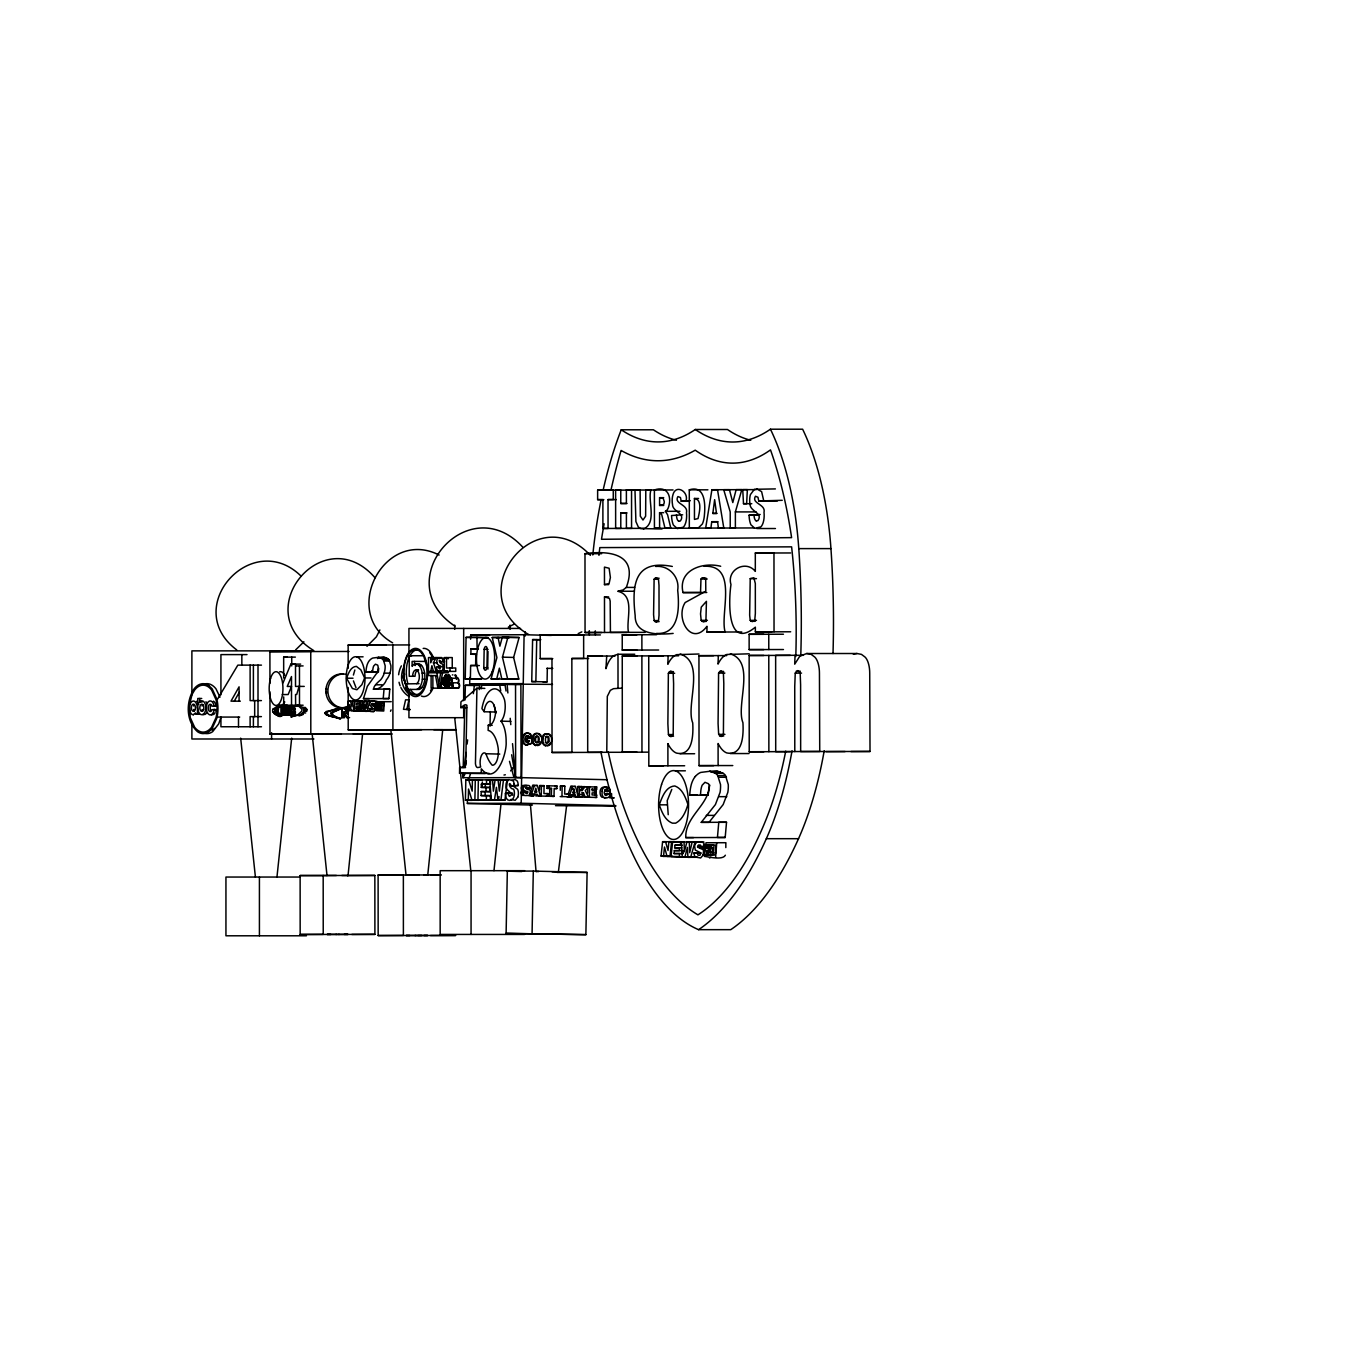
<?xml version="1.0" encoding="UTF-8"?>
<svg xmlns="http://www.w3.org/2000/svg" width="1365" height="1365" viewBox="0 0 1365 1365"><rect width="100%" height="100%" fill="white"/><g stroke="black" fill="none" stroke-linecap="round" stroke-linejoin="round"><path stroke-width="1.5" d="M615.632 805.606L521.191 803.234L524.092 634.725L551.375 635.425M278.904 716.352C275.013 714.304 273.188 708.64 278.852 706.609L281.599 706.609L281.463 705.381L278.716 705.381L273.034 709.083L272.556 711.011L274.246 713.588L278.904 716.352C286.24 717.785 270.816 709.015 281.599 706.609M485.223 773.58L459.544 773.273L459.63 767.454L464.151 767.437A3.822 1.655 -88.6 0 0 465.755 763.615L466.915 705.278A11.125 4.829 -88.6 0 0 463.981 705.296L460.807 707.599L460.909 701.934L476.931 688.199L484.831 688.387M478.876 800.3L465.414 800.231L465.823 779.876L479.286 779.944M532.418 805.077L467.359 803.439L467.427 799.498M552.518 684.377L469.696 683.882L469.833 677.45M470.584 639.195L470.669 634.947L524.092 634.725M470.379 678.917L470.635 665.506L475.617 665.489L475.839 654.21L470.857 654.227L470.976 648.802L477.102 648.784L476.948 637.336L466.062 637.387L465.226 678.951L481.572 679.207L465.226 678.951M472.409 779.859L472.188 791.12L468.673 779.876M465.414 800.231L468.297 800.231L468.519 789.055L472 800.214L474.884 800.197L475.293 779.842L465.823 779.876M476.931 688.199L475.447 763.581A5.443 2.372 -88.6 0 0 477.648 767.574L480.651 767.028A9.163 3.976 -88.6 0 1 481.214 756.005A9.163 3.976 -88.6 0 1 485.957 753.736L499.795 754.094M459.544 773.273L481.231 773.187L481.316 768.836C495.7 786.615 506.961 753.872 506.142 741.912A24.161 10.493 -88.6 0 0 500.989 721.147A15.237 6.62 -88.6 0 0 504.572 700.006A30.132 13.087 -88.6 0 0 492.475 689.257A30.132 13.087 -88.6 0 0 481.93 708.623L484.234 711.762L496.109 712.052M481.214 791.546L485.189 791.649L485.121 795.676L481.128 795.573L481.214 791.546L489.967 791.632L490.035 787.486L481.282 787.4L481.35 784.175L490.479 784.244L490.564 779.893M483.807 667.639L484.166 649.296A3.737 1.621 -88.6 0 1 485.786 646.515A3.737 1.621 -88.6 0 1 487.305 649.279L486.947 667.621A3.822 1.655 -88.6 0 1 485.326 670.198A3.822 1.655 -88.6 0 1 483.807 667.639L487.68 667.741A3.822 1.655 -88.6 0 0 488.005 669.072M482.237 786.035L482.323 781.974M481.282 787.4L485.275 787.503L485.343 784.261L481.35 784.175M487.68 667.741L488.005 651.429M486.059 787.383L485.974 791.529L489.967 791.632M482.357 779.927L478.364 779.825L477.972 800.197L486.315 800.163L486.418 795.556L490.41 795.641L490.308 800.265L474.884 800.197M495.649 711.711A15.015 6.518 -88.6 0 1 488.243 725.225L488.141 730.412A28.324 12.302 -88.6 0 1 498.003 747.133A12.882 5.596 -88.6 0 1 492.236 765.219A41.035 17.83 -88.6 0 1 485.957 753.736M490.018 726.231L490.308 711.575M506.108 933.387L507.336 871.16L533.306 871.075L587.104 872.423L585.875 934.65L506.108 933.387L585.875 934.65M525.15 636.056L525.235 631.876M526.822 740.734L527.675 738.346L526.822 740.734L529.381 740.768L528.443 742.423A2.15 1.928 89.8 0 1 525.866 741.314L525.713 739.932A8.48 7.644 89.8 0 1 525.849 737.544L526.037 736.981A1.945 1.74 89.8 0 1 528.187 735.803M526.788 742.577A2.542 2.286 89.8 0 0 527.624 742.423L529.381 740.768M525.883 745.017L531.633 743.345L531.736 738.448L526.873 738.346M532.077 933.285L533.306 871.075M539.567 789.789L539.653 785.609L541.427 785.592L541.222 796.051L538.595 796.034M539.653 785.609L544.089 785.66L543.935 793.543L548.099 793.645L548.048 796.222L546.256 796.222M542.946 681.852L547.075 681.835L547.331 668.253M547.024 788.373L547.075 785.796L548.849 785.779L548.798 788.356L547.024 788.373L551.511 788.424L551.358 796.307L549.583 796.307L549.737 788.441L551.511 788.424M552.245 796.375L554.019 796.375L554.173 788.492L556.886 788.561L556.937 785.984L547.075 785.796M560.298 790.301L560.367 786.121L562.158 786.121L561.953 796.563L560.162 796.58M560.367 786.121L564.82 786.189L564.666 794.055L568.813 794.157L568.761 796.733L561.953 796.563M577.566 797.006L577.77 786.564L579.545 786.547L579.34 797.006L576.712 796.989M580.227 797.075L582.002 797.075L583.469 792.809L585.193 797.143L588.469 797.228L585.312 790.642L588.537 786.786M582.138 790.574L585.005 786.684L583.213 786.701L580.347 790.574L582.138 790.574L582.207 786.615L577.77 786.564M587.65 793.082L587.769 786.82M586.694 797.245L589.356 797.262L589.561 786.803L586.762 786.786M592.171 789.107L592.137 790.762L596.283 790.864L596.249 792.997L594.457 793.014M594.833 797.45L596.607 797.433L596.659 795.078L592.069 794.959L592.103 792.894L596.249 792.997M596.693 786.991L594.901 786.991L594.867 789.226L596.642 789.209L596.693 786.991L583.213 786.701M609.899 789.465L609.728 797.825L614.182 797.877L612.407 797.894M611.52 797.808L611.605 793.628M339.305 718.707L331.9 715.448L333.128 715.448L340.516 718.707L328.863 715.925L325.57 714.339L325.092 712.632L340.124 707.735L340.414 708.964L332.292 712.667L333.128 715.448M547.075 681.835L531.736 681.579L532.606 639.588L540.694 639.673M536.718 639.571L535.865 681.562L531.736 681.579M470.481 773.75L469.219 777.777L462.94 777.658L463.042 773.46M463.213 767.164L464.834 706.302M464.987 700.006L465.38 685.315L479.712 685.418L479.2 689.615M678.627 655.797L668.15 655.797L667.826 664.294A40.029 17.387 90 0 1 676.648 654.654L698.999 654.006M726.743 655.592L718.348 655.592L718.024 664.107A40.029 17.387 90 0 1 726.863 654.466L749.214 653.818M803.439 655.302L795.044 655.302L794.72 664.175L799.805 656.19L806.715 653.511L856.998 653.511L861.469 654.381L865.035 657.043A17.472 7.593 90 0 1 869.727 673.184L870.017 751.467L850.941 751.535M806.715 653.511L811.185 654.381L814.751 657.043A17.472 7.593 90 0 1 819.444 673.184L819.734 751.467L800.658 751.535L800.607 684.872L800.163 672.757L797.808 670.59L795.249 673.116L794.737 686.493L794.788 751.552L775.712 751.637L775.644 655.371L795.044 655.302M668.372 673.269L667.877 723.689L668.441 734.575L670.915 736.742L673.201 734.728L673.61 683.763L673.167 672.962L670.812 671.085L668.372 673.269L674.668 673.269M718.587 673.082L718.075 723.501L718.655 734.37L721.112 736.537L723.399 734.541L723.808 683.575L723.382 672.774L721.01 670.898L718.587 673.082L724.866 673.082M378.941 705.483L378.6 709.885L382.712 709.885L383.838 704.152A2.167 0.938 90 0 0 383.309 703.265L380.835 703.111L380.75 704.715L379.043 704.715L379.129 703.111L381.603 703.248A2.167 0.938 90 0 1 382.132 704.152L381.006 709.885M615.086 656.036L606.708 656.036L605.958 668.696A32.453 14.111 90 0 1 614.284 655.456L617.987 654.245L634.759 654.245M711.438 847.29L709.271 847.29L709.425 844.867L713.161 845.089A3.276 1.416 90 0 1 713.963 846.454L713.605 852.835L712.24 855.121M725.822 847.597L725.839 842.888M723.604 632.046L706.968 632.046L706.968 626.296C691.338 647.334 674.924 618.021 685.179 602.528L705.79 591.199L705.705 579.255L703.333 577.719L700.979 579.016L700.518 592.495L683.012 592.564C677.671 569.973 702.719 561.68 720.686 566.27M704.784 850.344L706.063 842.751L725.6 842.717M447.174 680.828L445.997 686.203L446.509 679.019A7.49 3.737 -90 0 0 446.56 677.586A2.167 1.092 -90 0 0 446.031 675.743A2.508 1.246 90 0 0 445.161 675.436L445.98 675.436A2.508 1.246 90 0 1 446.833 675.743A2.167 1.092 -90 0 1 447.379 677.586L446.56 677.586M447.942 675.385L448.744 675.385A2.252 1.126 -90 0 1 449.938 677.893L448.966 679.07L449.136 677.893A2.252 1.126 -90 0 0 448.044 675.385A2.252 1.126 -90 0 0 446.901 677.774L447.43 686.203L447.857 681.016M377.491 658.561A27.846 12.097 90 0 1 378.583 658.032L384.367 657.299L387.66 658.595A10.135 4.402 90 0 1 389.144 660.012L390.885 665.625A10.408 4.522 90 0 1 390.612 670.471L389.673 674.208A27.539 11.961 90 0 1 386.346 679.907C382.627 690.878 364.097 693.744 380.596 679.889A27.539 11.961 90 0 0 383.906 674.208L384.845 670.471A10.408 4.522 90 0 0 385.135 665.625L383.394 660.012A10.135 4.402 90 0 0 381.91 658.578L378.617 657.299L372.833 658.032A27.846 12.097 90 0 0 369.42 660.558A15.646 6.808 90 0 0 367.083 665.011A15.459 6.723 90 0 0 366.059 670.539L365.922 672.245L372.628 672.228L372.747 670.625A7.934 3.447 90 0 1 373.669 666.018L375.443 664.192L377.644 665.096A3.037 1.314 90 0 1 378.122 667.86L378.054 668.611A7.832 3.395 90 0 1 377.013 672.791M695.331 776.446A25.116 10.92 90 0 0 691.56 783.629A24.792 10.784 90 0 0 689.939 792.485L689.7 795.215L708.213 795.198L708.401 792.621M214.22 709.237L214.186 709.629A6.996 3.958 -90 0 1 208.009 713.622A6.996 3.958 -90 0 1 208.009 702.122A6.996 3.958 -90 0 1 214.1 706.166L216.199 706.132M216.199 709.629L212.053 709.663A3.634 2.047 -90 0 1 208.93 710.721A3.634 2.047 -90 0 1 208.93 705.108A3.634 2.047 -90 0 1 212.036 706.2L214.186 706.132M379.862 709.937L377.184 709.937L377.405 707.172L376.177 707.172L375.955 709.937L375.017 709.885L375.546 703.146L378.242 703.146L378.071 705.449L373.02 705.381M379.999 708.23L380.391 703.111L378.651 703.111L378.139 709.937L377.184 709.937M710.909 844.867L708.708 844.867L707.906 855.207L706.473 855.207L706.797 851.026L704.954 851.026L704.596 855.207L703.18 855.138L703.999 844.935L707.65 844.935L707.377 848.416L705.176 848.416L705.449 844.935M376.518 703.146L376.331 705.449L377.525 705.449L378.651 703.111M381.398 708.281L379.692 708.281L379.914 705.466L381.62 705.466L380.63 705.483L380.306 709.885L378.6 709.885M710.261 852.681L710.602 848.45L712.752 848.45L712.411 852.681L710.261 852.681C713.776 853.569 713.878 844.525 709.271 847.29M365.922 672.245L371.672 672.245L371.826 670.539M706.797 855.207L707.155 851.026M363.175 705.023L359.695 705.023L359.524 706.882L356.248 706.899L356.026 708.845L363.226 708.827M376.911 701.218L355.105 701.047L354.03 710.841L359.524 711.233L359.729 708.827L356.026 708.845M388.957 698.573L389.793 689.103L384.043 689.103L383.207 698.573L388.957 698.573L363.465 698.658L367.339 686.322L377.03 672.791M654.108 579.204L653.579 614.625L654.142 620.597L656.309 621.979L658.51 620.7L659.039 615.24L659.005 585.448L658.493 579.187L656.326 577.907L654.108 579.204L658.271 579.204M692.925 842.171L672.638 841.744L671.017 856.555L679.326 857.169L679.634 853.535L674.037 853.552L674.344 850.617L679.326 850.583L679.565 847.75L674.668 847.767L675.044 845.174L682.142 845.174M725.19 837.479L726.521 822.276L718.775 822.276L717.444 837.479L725.19 837.479L685.759 837.598C685.111 817.481 706.37 806.544 709.288 788.185A4.88 2.116 90 0 0 708.52 783.749L704.988 782.299L702.139 785.233A12.729 5.528 90 0 0 700.672 792.621L700.467 795.198L708.213 795.198M288.715 707.172L288.271 711.813L287.81 707.172M291.598 711.813L289.994 711.813L290.455 707.172M349.099 710.738L349.73 704.528L351.419 710.687L353.347 710.67L354.422 700.979L352.648 700.979L352.068 706.831L350.447 701.013L348.467 701.013L347.461 710.482L360.343 710.67M667.041 856.333L669.976 856.316L671.597 841.625L668.901 841.642L668.031 850.514L665.574 841.693L662.588 841.71L661.07 856.026L663.527 856.401L664.482 847.017L667.041 856.333L672.365 856.333M347.171 875.494L348.041 875.477L362.578 734.029L353.347 734.012M426.699 874.982L427.757 874.965L442.721 729.712L433.763 729.695M276.959 877.047L291.683 738.141M493.976 870.682L501.023 803.61M290.318 707.172L291.223 707.172L290.353 715.226L289.346 715.226L289.039 710.79L288.612 715.226L284.312 715.243L284.312 707.189L289.499 707.172L289.994 711.813M682.909 853.552L683.217 850.617L674.344 850.617M500.614 779.739L499.351 791.137L498.037 779.756L493.635 779.893M750.221 578.641L749.658 615.188L750.221 620.375L752.354 621.604L754.76 620.205L755.357 613.414L755.323 583.52L753.889 577.839L750.221 578.641L756.449 578.641M465.141 773.614L462.94 777.658L463.452 773.46M464.236 767.164L466.062 752.456M467.103 744.062L467.615 739.864M473.348 693.676L474.389 685.281M557.312 872.047L558.387 871.996L566.714 804.821M501.911 800.214L504.914 800.197L507.49 779.842L498.037 779.756M359.695 705.023L356.453 705.023L356.692 703.299L360.189 703.299L360.445 701.354M711.728 521.72L710.926 528.05L705.671 528.067L711.899 489.745L717.512 489.711L723.791 527.999L718.4 528.016L717.563 521.703L711.728 521.72L717.939 521.72M680.726 842.222L680.333 845.259L675.044 845.174M712.837 513.428L714.646 499.658L716.489 513.428L712.837 513.428L716.983 513.428M449.034 678.695L450.535 678.439A2.218 1.109 -90 0 1 452.054 680.145A2.525 1.263 -90 0 1 451.508 682.619L447.43 687.073L449.034 679.77A2.542 1.263 90 0 1 449.733 678.439A2.218 1.109 90 0 1 451.235 680.145L452.037 680.145M495.137 779.773L493.379 791.171L492.56 779.773L476.402 779.961M489.643 779.79L491.451 800.146L494.454 800.129L496.433 787.298L497.918 800.112L500.921 800.095L503.514 779.739L486.571 779.807L486.486 784.141L490.479 784.244M499.01 796.563L498.447 800.231L491.451 800.146M456.251 678.832L455.176 675.385M440.724 672.791L438.813 683.729L436.851 672.808M391.072 709.937L390.509 711.267M725.378 855.207C722.699 860.479 708.554 856.793 704.357 856.367M304.241 711.319L302.945 707.497L297.587 705.108L301.819 709.118L301.904 711.011L297.86 714.748L290.83 716.949L300.846 714.475L304.241 711.319L306.784 711.319M441.919 684.479L443.216 682.756A2.849 1.433 -90 0 1 442.96 678.814A2.849 1.433 -90 0 1 444.871 678.166L444.888 678.32M439.649 688.165L442.584 672.791M462.94 777.658L463.776 773.528M465.038 767.335L466.301 761.141M481.043 688.915L481.896 684.786L504.999 684.855L506.057 691.031M353.399 675.061L354.849 670.01M533.05 737.97L534.193 734.95A4.146 3.737 89.8 0 1 536.479 733.551M542.929 738.209L544.072 735.206A4.146 3.737 89.8 0 1 546.358 733.79L547.519 733.841A4.232 3.822 89.8 0 1 550.249 736.196M447.43 686.203L449.682 679.463M601.948 791.103L602.17 790.028A4.249 3.822 89.8 0 1 605.326 787.093M406.855 709.305L408.937 699.853L405.576 699.853L403.477 709.322L410.234 709.561L406.855 709.578M449.051 683.421L449.034 679.77M682.261 856.845L684.957 856.845L687.448 847.443L687.909 857.305L690.656 857.288L695.041 842.017L692.123 842.034L689.7 852.647L689.274 841.949L686.885 841.966L684.36 851.794L684.053 842.171L681.408 842.188L682.261 856.845L693.829 856.845M538.817 741.519L538.987 740.939A9.487 8.548 89.8 0 0 539.107 738.55L538.885 737.356A1.809 1.621 89.8 0 0 535.848 737.305M533.732 795.863L534.176 794.14L540.386 796.017L537.349 785.489L532.674 785.421L529.228 795.795L533.732 795.863L531.941 795.863M570.041 796.819L571.833 796.819L572.276 795.095L570.502 795.113L575.296 795.181L575.706 796.904L578.487 796.989L575.45 786.445L570.775 786.394L568.471 793.304M491.093 678.9L496.741 678.883L499.385 668.15L501.774 678.797L518.785 679.053L513.632 657.435L519.11 637.506L502.269 637.25L499.88 646.174L498.037 637.37L492.236 637.489L496.911 657.623L491.093 678.9L507.934 679.156L502.286 679.19M573.914 789.124L572.908 792.86L574.802 792.911L573.914 789.124L572.14 789.124M518.785 679.053L507.592 678.78L502.457 657.162L507.917 637.233M604.405 797.535L607.271 797.774A3.583 3.225 89.8 0 0 609.404 796.324L610.189 794.362L607.869 793.44C607.254 797.587 602.733 794.055 604.627 791.154A1.86 1.689 89.8 0 1 608.005 790.932M535.882 737.305L535.728 737.868A8.173 7.354 89.8 0 0 535.66 740.871L535.797 741.434A1.792 1.621 89.8 0 0 538.851 741.536M735.377 511.909L741.826 489.625L736.144 489.643L732.8 502.576L729.422 489.677L723.723 489.694L730.224 511.926L730.224 527.982L735.377 527.948L735.377 511.909L756.074 511.909M710.431 771.805L717.819 771.225L723.092 773.307A16.278 7.064 90 0 1 725.48 775.593L728.279 784.602A16.721 7.269 90 0 1 727.818 792.382L723.16 804.565L708.998 822.344L701.252 822.344L715.414 804.565L720.072 792.382A16.721 7.269 90 0 0 720.532 784.602L717.734 775.593A16.278 7.064 90 0 0 715.345 773.307L710.09 771.242L700.774 772.419A44.687 19.417 90 0 0 695.331 776.463M304.241 686.407L299.089 686.407L296.7 694.495L295.54 694.495L295.642 706.097L291.53 706.115L291.496 676.545L287.23 686.458L291.513 686.441L288.134 694.546L282.299 694.58M376.621 702.736L377.184 701.712L391.226 701.678M364.626 677.961L361.896 684.667L356.93 689.752L352.409 688.523L346.591 678.217C348.365 673.61 350.549 666.683 356.384 666.359L360.838 669.823L364.626 677.961L371.041 677.961M703.913 854.251L700.62 857.971L694.99 856.93L693.778 853.125L697.191 853.108L698.044 855.155L699.955 855.275L700.859 852.886L695.297 850.088L694.614 846.283A5.904 2.559 90 0 1 695.553 843.655A21.618 9.384 90 0 1 697.396 841.796L702.173 841.761L704.016 843.57L704.801 847.307L700.979 847.324L700.313 845.02L698.471 845.02L697.583 847.187L703.06 849.525L704.033 851.112M531.002 795.795L534.449 785.421L532.674 785.421M566.987 796.75L569.12 796.75L572.549 786.376L570.775 786.394M540.608 742.031L538.373 744.983L535.199 745.136A4.726 4.266 89.8 0 1 532.35 741.127M220.635 718.212L218.707 723.842L212.616 731.708A27.215 15.407 -90 0 1 205.006 733.397M585.056 632.524L604.507 632.456L604.49 596.897L609.455 598.399L610.172 601.112L610.428 632.422L628.497 632.353C625.733 619.795 635.783 595.464 617.748 591.25L623.071 589.97L626.296 587.428C638.564 554.617 610.837 550.061 584.988 553.695L585.056 632.524L601.692 632.524M659.227 804.838C662.059 797.518 665.557 786.496 674.822 785.967C682.5 788.782 685.435 797.365 687.926 804.429C685.844 811.561 682.534 819.512 675.675 823.163L672.399 823.163C664.874 820.297 661.803 811.834 659.227 804.838L667.331 804.838M283.067 682.824L290.864 664.124L295.505 664.107L295.522 686.424L299.089 686.407M433.097 657.572L430.743 662.793L430.743 657.572M517.796 797.143L515.185 800.3L510.971 799.395M550.249 742.952L548.252 745.222L545.079 745.392M376.211 703.214L374.829 701.132L371.468 701.064A14.281 6.211 90 0 0 370.256 702.31A3.89 1.689 90 0 0 369.625 704.033C371.263 708.281 376.467 710.841 369.079 708.572L370.376 711.455L373.601 711.762L375.767 709.305L375.221 706.183C369.403 707.207 372.713 700.45 373.839 704.732L376.365 704.715M379.88 629.947L376.416 636.79L366.98 646.31M436.203 671.392L433.422 662.793L436.083 657.572M234.268 701.166L239.319 692.209M212.155 728.466L216.83 718.212A23.905 13.531 -90 0 0 216.83 699.085L212.172 688.83L208.811 685.571M217.632 698.999L237.834 665.13L261.466 665.13M512.865 767.642L510.595 770.918M671.802 789.397L667.212 800.641L668.219 814.683M450.655 683.353A2.082 1.041 -90 0 1 451.764 683.746L452.566 683.746A2.082 1.041 90 0 0 451.457 683.353L450.655 683.353A3.856 1.928 90 0 0 450.296 683.746L447.311 687.858L451.798 687.841A2.133 1.058 -90 0 0 452.463 687.516A2.218 1.109 -90 0 0 452.975 685.742L452.173 685.742A2.218 1.109 90 0 1 451.644 687.516A2.133 1.058 90 0 1 450.996 687.841M448.112 687.858L451.098 683.746A3.856 1.928 -90 0 1 451.457 683.353M447.43 687.073L450.689 682.619A2.525 1.263 -90 0 0 451.235 680.145M404.637 674.173L402.419 677.04L404.842 680.316M443.284 658.527L447.362 657.896A3.907 1.945 -90 0 1 448.095 658.886M340.516 718.707L330.091 715.925L326.32 713.349L327.395 711.421L340.124 707.735M200.809 701.32L199.7 702.48L199.7 698.471M715.635 857.203L716.727 842.717M605.275 795.164L606.094 793.44L607.869 793.44M295.591 649.928L303.9 641.806M340.414 708.964L331.064 712.684L332.292 712.667M294.192 713.417L294.192 712.411M290.847 712.905A3.327 1.365 90 0 0 292.076 715.311L293.424 714.577L293.782 711.865A2.252 0.921 90 0 0 293.253 710.448L292.127 708.947L295.335 709.015A3.822 1.57 90 0 0 293.475 707.411A2.406 0.973 90 0 0 293.014 707.855M292.895 709.629L295.335 709.015M654.432 528.272L659.602 528.255L659.585 512.694L661.735 514.656L664.994 528.221L670.812 528.204L667.587 514.741L665.42 511.312L666.444 510.629A10.476 4.556 90 0 0 668.85 506.04C671.699 495.717 666.973 485.582 654.398 489.967L654.432 528.272L689.444 528.204M511.807 780.268L515.151 779.552L517.13 780.899A5.716 2.474 -88.6 0 1 518.103 784.039L518.222 785.523L511.346 785.779C508.309 779.466 508.394 788.833 513.581 789.175A5.255 2.286 -88.6 0 1 514.332 791.837A5.904 2.559 -88.6 0 1 513.803 797.041C513.274 800.538 507.985 801.75 506.415 798.423A7.61 3.31 -88.6 0 1 505.425 793.355L512.319 793.065L512.66 795.283M447.413 671.051L443.523 670.863M709.493 857.971L710.96 857.186M508.36 627.081L513.923 624.249M578.18 633.633L581.797 631.876M293.424 712.462L290.882 712.888L292.485 712.888M299.02 715.96L301.938 714.97M526.446 733.329C521.959 734.865 521.771 742.987 526.054 744.863M610.189 790.403L606.043 790.983L610.189 790.403A4.266 3.839 89.8 0 0 607.8 787.144A6.518 5.87 89.8 0 0 605.326 787.127M193.438 714.577L195.502 712.939L195.502 714.185L199.461 714.185M526.839 735.735L528.306 737.117L531.65 736.571L531.002 734.711A3.105 2.798 89.8 0 0 528.989 733.346C521.362 730.463 519.502 744.846 526.702 745.017M528.306 737.117L531.65 736.571M667.894 743.686A40.165 17.455 90 0 0 676.579 753.122C693.113 756.585 693.369 733.705 692.72 722.87C685.452 704.988 705.91 662.417 680.145 654.006M718.348 655.592L698.948 655.678L699.034 765.646L718.109 765.56L718.092 743.498A40.165 17.455 90 0 0 726.777 752.934C743.311 756.381 743.584 733.517 742.918 722.665C735.667 704.801 756.108 662.23 730.343 653.818M503.975 775.03L505.34 774.757M760.168 514.503L749.061 515.236L749.266 518A14.315 6.211 90 0 0 750.921 524.791L754.845 528.306L760.817 526.907A12.66 5.494 90 0 0 763.291 522.181A12.183 5.289 90 0 0 764.008 512.387C766.055 504.094 750.989 503.651 755.459 496.263L757.95 497.218L758.769 500.972L777.402 500.972M853.313 654.193L856.998 653.511M643.393 528.972C657.435 523.341 647.454 500.255 650.934 489.967L645.799 490.001L645.628 516.192L642.983 520.031L640.322 516.175L640.117 490.018L634.981 490.035L635.902 521.567L638.342 527.044L640.748 528.579L662.042 528.955M775.388 488.909L754.418 489.301L750.426 494.574A10.084 4.385 90 0 0 750.05 504.248C749.948 511.5 763.513 512.95 757.865 520.696L756.193 520.85M682.654 514.81L671.546 515.526L671.751 518.308A14.315 6.211 90 0 0 673.406 525.081L677.33 528.596L683.302 527.197A12.66 5.494 90 0 0 685.776 522.471A12.183 5.289 90 0 0 686.476 512.694C688.54 504.402 673.457 503.941 677.927 496.57L680.435 497.508L681.237 501.279L689.53 501.279M681.237 501.279L690.229 500.597M758.769 500.972L782.247 500.307M622.218 688.114L613.482 688.677L610.326 690.332L607.306 696.389L606.777 752.286L587.701 752.354L587.632 656.104L606.708 656.036M511.346 785.779L518.222 785.523M442.516 666.564L436.544 666.82A5.289 2.645 -90 0 0 437.346 670.283A4.317 2.15 -90 0 0 438.353 671.273L441.663 671.051A4.658 2.321 -90 0 0 443.045 668.185A4.214 2.116 -90 0 0 443.062 665.83A3.651 1.826 -90 0 0 442.465 664.004C438.762 663.868 438.404 657.384 440.776 661.701L444.615 661.701M672.314 566.458C633.991 558.985 631.773 585.244 635.169 615.564C634.725 635.578 659.363 634.776 673.15 633.411M440.776 661.701L442.891 661.462L442.789 660.455A3.907 1.945 -90 0 0 441.612 657.879L437.551 658.527A3.481 1.74 -90 0 0 437.431 664.09L438.865 665.386A58.61 29.313 90 0 1 440.724 666.342M604.473 584.63L609.08 583.657L610.394 577.497L609.114 568.25L604.456 567.106L604.473 584.63L608.636 584.63M656.514 633.411C679.992 634.896 679.378 606.265 677.688 590.243C679.889 577.173 668.986 565.076 655.678 566.458M535.66 733.534L537.452 733.466M604.439 797.86L605.497 797.791A3.583 3.225 89.8 0 0 606.35 797.501M526.6 745.085L531.633 743.345M336.387 875.477L327.003 875.494L312.175 734.08L341.369 734.012M523.085 795.556A2.866 2.594 89.8 0 1 521.549 794.208A4.266 3.856 89.8 0 1 521.021 792.127C523.529 789.653 527.658 796.529 527.726 792.024M524.825 787.008L526.105 788.373L530.285 787.503A2.849 2.559 89.8 0 0 528.955 785.506L524.791 785.404A2.849 2.559 89.8 0 0 524.314 790.471L525.559 791.103A34.722 31.259 89.8 0 1 527.777 791.888M419.055 683.677L405.576 683.899L407.828 683.473A22.096 11.057 -90 0 1 409.688 656.241A23.819 11.91 -90 0 1 417.912 649.621M536.223 871.553L538.731 871.535M597.631 490.171L613.26 490.12L613.277 499.573L608.022 499.59L608.056 528.443L602.903 528.46L602.886 499.624L597.631 499.641L597.631 490.171L639.4 490.086M620.768 503.497L626.399 503.48L626.381 490.069L631.551 490.052L631.568 528.357L626.416 528.374L626.399 512.882L620.785 512.899L620.785 528.392L615.649 528.426L615.615 490.103L620.768 490.086L620.768 503.497L626.979 503.497M689.291 489.83C705.057 484.797 705.381 504.146 704.476 514.247A15.936 6.927 90 0 1 702.344 524.006L698.419 527.846L689.325 528.136L689.291 489.83L707.923 489.83M659.585 497.679L663.015 497.901L664.277 501.501A3.532 1.536 90 0 1 663.578 504.504L659.585 505.46L659.585 497.679L663.714 497.679M694.444 498.481C702.685 499.436 699.324 513.104 698.01 518.581L694.461 519.417L694.444 498.481L698.573 498.481M743.498 503.702L746.638 503.685L747.355 489.608L742.748 489.625L743.498 503.702L751.791 503.702M771.993 631.859L755.357 631.859L755.357 627.183C726.095 651.173 728.791 598.945 730.975 584.578C726.368 569.751 745.904 559.548 755.323 571.355L755.306 553.03L790.608 552.962M706.968 632.046L741.775 631.978M755.357 631.859L790.676 631.79M540.199 635.1L583.64 634.93L583.657 658.442L571.85 658.493L571.935 752.422L552.04 752.49L551.972 658.561L540.216 658.613L540.199 635.1L600.412 634.93M636.909 650.098L622.235 650.098L622.235 634.793L656.548 634.708M763.803 649.604L749.146 649.604L749.129 634.298L783.442 634.23M519.11 637.506L502.269 637.25M348.16 668.406L348.143 645.099L409.705 644.928M622.235 650.098L658.647 650.013M749.146 649.604L783.459 649.535M269.946 683.37L269.912 651.634L310.759 651.463L310.81 733.978L269.98 734.131L269.946 691.833M283.681 678.064L283.664 657.145L295.369 657.111M636.994 752.217L622.321 752.234L622.252 655.968L648.17 655.9M663.492 765.833L648.819 765.833L648.733 655.865L668.15 655.797M763.888 751.74L749.214 751.74L749.146 655.473L790.301 655.371M295.608 665.932L303.115 665.915M501.774 678.797L507.592 678.78M469.696 683.831L523.119 683.626M521.072 777.589L520.884 684.616L507.115 684.513L507.882 692.959M504.999 684.855L481.896 684.786M479.712 685.418L465.38 685.315M373.123 689.154L389.793 689.103M326.73 689.513L326.116 689.513A5.102 4.658 89.8 0 1 326.576 688.284M377.286 703.146L378.242 703.146M283.698 696.901L283.698 705.278L303.132 705.21M379.043 704.715C382.081 702.89 382.012 708.862 379.692 708.281M378.071 705.449L379.914 705.466M285.916 715.243L280.934 715.26L280.934 706.319L281.992 706.319L283.22 711.302L283.135 706.319M282.538 706.319L284.039 706.302L284.056 715.243L282.538 715.26M284.739 706.319L285.66 706.302L280.934 706.319M292.059 707.172L286.787 707.189L286.906 710.21M341.898 708.691L341.898 717.615L341.898 708.691L344.987 708.674L347.751 713.673L347.546 708.674L347.034 713.673M344.987 708.674L346.659 712.871M285.302 709.049L286.787 709.049L285.302 709.049L285.302 710.21L288.1 710.21L286.787 715.226L291.12 715.226M285.302 710.21L286.496 710.21L285.302 713.315L288.39 713.315L288.39 715.226M361.469 711.029L363.244 711.011L364.899 704.801L365.206 711.319L367.014 711.319L369.915 701.218L367.987 701.235L366.383 708.247L366.11 701.183L364.523 701.183L362.851 707.684L362.646 701.337L360.906 701.337L361.469 711.029L370.239 711.011M326.184 711.421L327.395 711.421M332.651 711.37L333.879 711.37M325.092 712.632L326.32 712.632M325.092 713.349L326.32 713.349M330.688 713.315L331.917 713.315M330.688 714.032L331.917 714.032M325.57 714.339L326.781 714.322M326.662 714.851L327.873 714.851M280.934 715.26L281.838 715.26L281.753 709.459L283.357 709.459M328.863 715.925L330.091 715.925M334.408 716.659L335.636 716.659M332.395 717.12L333.623 717.103M346.846 717.615L344.441 711.813L343.929 717.615L343.724 711.83L346.846 717.615L349.594 717.615M339.305 718.246L340.533 718.246M348.177 687.465L348.212 729.831L456.098 729.644M440.878 729.814L455.774 729.763M361.469 734.131L392.096 733.995M622.321 752.234L648.256 752.149M749.214 751.74L790.386 751.637M826.013 751.637L845.089 751.552M648.819 765.833L684.667 765.765M467.854 777.794L521.276 777.589M504.606 779.842L507.49 779.842M535.575 785.506L537.349 785.489M542.314 785.677L544.089 785.66M555.163 786.001L556.937 785.984M563.028 786.189L564.82 786.189M573.675 786.462L575.45 786.445M580.432 786.632L582.207 786.615M485.275 787.503L490.035 787.486M528.613 788.27L530.405 788.253M555.111 788.578L556.886 788.561M594.509 790.881L596.283 790.864M525.32 791.99L523.648 792.673M534.909 791.956L536.684 791.939L535.814 788.168L534.807 791.905L536.684 791.939M573.01 792.911L574.802 792.911M581.678 792.809L583.469 792.809M546.307 793.645L548.099 793.645M532.401 794.157L534.176 794.14M535.421 794.225L537.196 794.225M567.038 794.174L568.813 794.157M608.398 794.362L610.189 794.362M580.279 794.532L582.053 794.515M481.128 795.573L490.41 795.641M575.296 795.181L573.522 795.181L573.914 796.921L575.706 796.904M594.867 795.078L596.659 795.078M535.814 795.966L537.588 795.949M585.193 797.143L583.418 797.16L582.258 794.259M469.406 800.334L472.29 800.334M467.359 803.439L521.191 803.234M615.871 806.101L555.504 805.657M701.252 822.344L726.521 822.276M708.708 844.867L707.309 844.867L706.985 848.399L705.176 848.416M706.2 844.935L707.65 844.935M711.575 844.867L715.328 845.089A3.276 1.416 90 0 1 716.113 846.454L715.772 852.835L714.407 855.121L708.606 855.138L709.118 848.45L710.602 848.45M711.267 848.45L712.752 848.45M712.411 852.681L713.895 852.681M587.104 872.423L557.005 872.423M374.897 934.377L300.163 934.479L300.129 875.545L374.846 875.443L374.897 934.377L351.829 934.462M378.105 875.033L403.358 874.931L403.392 935.452L378.156 935.554L378.105 875.033L441.032 874.931M374.846 875.443L347.648 875.528M430.436 875.033L440.946 874.982M300.163 934.479L323.232 934.377L323.181 875.443M430.47 935.537L455.722 935.452L378.156 935.554M371.672 672.245L376.706 672.228M336.438 934.411L327.054 934.428L330.842 934.445M338.639 934.445L348.092 934.411L344.219 934.411M416.137 935.486L406.07 935.503L409.824 935.52M417.741 935.503L427.808 935.486L424.054 935.486M603.364 489.131A282.862 122.918 90 0 1 621.229 429.787A301.921 131.194 90 0 0 695.28 429.497A301.972 131.211 90 0 0 770.44 429.207L802.62 429.207A203.095 88.247 90 0 1 830.944 548.611A465.687 202.361 90 0 1 833.008 653.528M695.28 429.497L727.46 429.497A301.972 131.211 90 0 0 750.784 440.264M621.229 429.787L653.408 429.787A301.921 131.194 90 0 0 676.392 440.23M711.899 489.745L756.312 489.625M626.381 490.069L673.047 489.95M597.631 499.641L603.842 499.641M608.022 499.59L616.315 499.59M659.585 505.46L663.731 505.46M665.42 511.312L679.924 511.312M659.585 512.694L663.731 512.694M620.785 512.899L626.996 512.899M749.061 515.236L757.353 515.236M689.325 528.136L754.026 527.948M602.903 528.46L644.007 528.357M756.807 528.528L775.439 528.528M770.44 429.207A203.095 88.247 90 0 1 798.781 548.611L830.944 548.611M755.306 553.03L771.942 553.03M584.988 553.695L601.641 553.695M654.944 578.231L659.107 578.231M701.798 578.06L705.944 578.06M700.979 579.016L707.207 579.016M626.296 587.428L634.606 587.411M619.829 591.25L634.384 591.25M683.012 592.564L699.648 592.564M700.518 592.495L706.763 592.495M604.49 596.897L608.654 596.897M654.142 620.597L658.305 620.597M701.166 620.341L703.64 621.792L705.927 620.631L706.439 601.334L701.252 607.135L700.535 613.858L701.166 620.341L707.411 620.341M750.221 620.375L756.466 620.375M702.105 621.433L706.251 621.433M751.04 621.297L755.186 621.297M654.961 621.638L659.124 621.638M520.56 628.429L408.937 628.429L408.937 653.92M604.507 632.456L627.064 632.422M628.497 632.353L645.133 632.353M749.129 634.298L763.803 634.298M622.235 634.793L636.892 634.793M348.143 645.099L386.056 645.099M313.899 650.866L191.885 650.866L191.885 694.921M269.912 651.634L349.048 651.463M247.014 654.603L220.925 654.603L220.925 694.785M749.146 655.473L763.82 655.473M418.202 669.959A6.637 3.327 -90 0 0 415.028 676.272L409.227 676.272L409.227 655.729L411.65 655.729M648.733 655.865L663.407 655.865M698.948 655.678L713.605 655.678M587.632 656.104L602.289 656.104M622.252 655.968L636.909 655.968M356.675 656.821L363.09 656.821M283.664 657.145L287.298 657.145M378.293 657.299L384.043 657.299M441.816 657.572L428.508 657.572L428.508 671.392L441.936 671.392M380.067 657.674L385.817 657.657M381.91 658.595L387.66 658.595M540.216 658.613L552.791 658.613M571.85 658.493L588.622 658.493M383.394 660.012L389.144 660.012M384.043 661.035L389.793 661.035M426.17 661.411L412.111 661.411L412.111 666.359A12.831 6.415 -90 0 1 416.291 663.885L418.697 663.885A13.991 6.996 90 0 1 421.546 665.472A12.183 6.091 -90 0 1 424.617 673.167A15.169 7.576 90 0 1 424.788 679.224A12.985 6.501 90 0 1 421.853 687.533A13.138 6.569 -90 0 1 419.174 689.427L408.118 689.427M433.422 662.793L437.261 662.793M290.864 664.124L300.658 664.107M416.291 663.885A13.991 6.996 90 0 1 419.14 665.472L421.546 665.472M412.605 676.272A6.637 3.327 -90 0 1 416.24 669.993L418.646 669.959M719.457 671.443L723.655 671.443M796.153 671.222L800.334 671.222M669.26 671.631L673.44 671.631M372.628 672.228L378.378 672.228L378.497 670.625A7.934 3.447 90 0 1 378.753 668.406M448.334 672.791L428.491 672.808L428.491 675.538L432.33 675.538M384.213 673.15L389.963 673.15M419.14 665.472A12.183 6.091 -90 0 1 422.212 673.167L424.617 673.167M795.249 673.116L801.545 673.116M436.698 675.607L432.876 675.607L432.876 688.148M346.591 678.217L353.006 678.217M450.194 678.269L456.61 678.269A2.832 1.416 -90 0 1 458.486 678.934A2.832 1.416 -90 0 1 458.179 682.807L451.764 682.807A2.832 1.416 -90 0 0 452.071 678.934A2.832 1.416 -90 0 0 450.143 678.149A2.832 1.416 -90 0 0 449.221 675.027A2.832 1.416 -90 0 0 447.498 676.613A2.815 1.399 -90 0 0 445.69 675.129A2.815 1.399 -90 0 0 444.973 678.814M442.874 678.422L443.693 678.422A2.338 1.16 -90 0 1 445.144 679.702L444.342 679.702A2.338 1.16 -90 0 0 442.891 678.439A2.218 1.109 90 0 0 442.362 679.173A2.508 1.246 90 0 0 442.106 680.743A1.911 0.956 -90 0 0 442.328 681.937A3.515 1.757 -90 0 0 442.687 682.568L446.764 687.022L445.553 681.527M445.98 675.436A2.201 1.092 90 0 0 445.075 677.296L444.273 677.296A2.815 1.399 -90 0 0 444.376 678.78L446.799 686.203M442.362 679.173L443.164 679.173A2.218 1.109 -90 0 1 443.693 678.422M416.752 689.427A13.138 6.569 -90 0 0 419.447 687.533A12.985 6.501 90 0 0 422.382 679.224L424.788 679.224M442.106 680.743L442.908 680.743A2.508 1.246 -90 0 1 442.943 680.179M442.328 681.937L443.147 681.937A3.515 1.757 -90 0 0 443.489 682.568L446.764 687.022M443.301 688.267L442.482 687.909A4.129 2.065 -90 0 1 442.038 687.755A2.047 1.024 90 0 1 441.27 686.237A2.986 1.502 90 0 1 441.304 684.616A2.03 1.024 -90 0 1 441.748 683.507A2.423 1.211 90 0 1 442.499 683.183L446.952 687.858M441.748 683.507L442.55 683.507A2.423 1.211 90 0 1 443.301 683.183L443.71 683.438M376.245 684.803L381.995 684.803M406.668 686.697L407.299 686.697A2.491 2.167 -90 0 0 406.599 688.66A2.167 1.877 -90 0 0 407.487 690.383A2.116 1.826 -90 0 0 408.596 690.707L407.964 690.707A2.116 1.826 -90 0 1 406.838 690.383A2.167 1.877 -90 0 1 405.951 688.66A2.491 2.167 90 0 1 406.668 686.697A2.065 1.792 -90 0 1 407.384 686.237A2.594 2.252 90 0 0 408.596 691.082M419.447 687.533L421.853 687.533M442.038 687.755L458.231 687.841A2.252 1.126 -90 0 0 459.374 685.315A2.252 1.126 -90 0 0 457.992 683.37M201.73 698.471L197.771 698.471L197.823 707.838A6.962 3.941 -90 0 0 202.31 714.68A6.962 3.941 -90 0 0 205.757 706.388A6.962 3.941 -90 0 0 200.757 701.098M363.465 698.658L369.215 698.658M261.415 700.603L250.119 700.603L250.119 665.13M348.467 701.013L362.1 701.047M240.342 701.166L230.992 701.166L239.08 686.834L239.08 701.166M200.143 702.002L202.157 702.002M371.587 704.101L376.825 704.101M283.698 705.278L287.333 705.278M291.53 706.115L299.072 706.097M356.248 706.899L363.226 706.899M284.312 707.189L285.916 707.189M302.945 707.497L305.487 707.48M303.508 708.111L306.494 708.589L303.951 708.589M346.829 708.674L349.594 708.674M369.079 708.572L374.829 708.554M273.034 709.083L278.682 709.032M304.258 709.22L306.801 709.22M304.395 709.715L306.937 709.715M375.017 709.885L377.678 709.937M304.429 710.278L306.971 710.278M275.218 710.346L277.965 710.329M275.048 710.977L277.812 710.977M354.03 710.841L361.025 710.841M359.524 711.233L373.993 711.319M275.048 711.694L277.812 711.694M272.761 712.001L275.508 712.001M285.302 712.001L288.1 712.001M303.115 712.974L305.658 712.974M275.594 713.11L278.341 713.11M285.302 713.315L288.39 713.315M274.246 713.588L276.993 713.588L281.651 716.352M276.72 714.322L279.467 714.322M300.846 714.475L303.388 714.475M275.815 714.765L278.562 714.765M278.904 715.891L281.651 715.891M261.415 716.625L250.119 716.625L250.119 726.845M217.632 717.069L239.694 717.069M341.898 717.615L344.645 717.615M261.466 726.76L220.925 726.76L220.925 717.069M421.631 729.695L390.817 729.763L406.019 874.982L418.919 874.965M348.212 729.831L390.339 729.831M310.81 733.978L391.67 733.961M269.98 734.131L312.534 734.131M668.441 734.575L672.638 734.575M718.655 734.37L724.934 734.37M719.543 736.008L723.74 736.008M669.345 736.196L673.542 736.196M313.899 738.994L191.885 738.994L191.885 724.303M794.788 751.552L870.017 751.467M552.04 752.49L602.375 752.354M606.777 752.286L623.549 752.286M730.19 753.548L749.044 753.548M679.992 753.753L694.649 753.736M718.109 765.56L732.783 765.56M699.034 765.646L713.69 765.646M675.265 770.816L685.384 770.816M709.544 771.242L717.29 771.242M712.411 771.822L720.157 771.822M715.345 773.307L723.092 773.307M717.734 775.593L725.48 775.593M718.775 777.248L726.521 777.248M689.7 795.215L697.447 795.215M719.065 796.665L726.811 796.665M706.268 815.383L714.014 815.383M685.759 837.598L693.505 837.598M600.958 752.166A311.681 135.425 90 0 0 612.578 800.351A305.811 132.883 90 0 0 698.59 929.667A374.778 162.845 90 0 0 766.345 838.69L798.525 838.69A257.541 111.913 90 0 0 824.204 750.767M662.588 841.71L681.51 841.744M686.885 841.966L703.913 842.017M697.583 846.368L702.907 846.368M700.979 847.324L704.528 847.324M674.668 847.767L681.766 847.767M699.75 848.313L705.074 848.313M693.778 853.125L700.876 853.125M674.037 853.552L683.183 853.535M703.18 855.138L705.381 855.138M706.473 855.207L710.755 855.138M661.07 856.026L669.942 856.026M663.527 856.401L679.889 856.555M679.326 857.169L688.199 857.169M687.909 857.305L697.754 857.288M524.604 870.682L440.161 870.682L440.161 934.428L524.604 934.428M300.129 875.545L326.986 875.545M341.813 875.477L348.041 875.477M300.3 877.047L225.942 877.047L225.942 935.793L306.425 935.793M698.59 929.667L730.753 929.667A374.778 162.845 90 0 0 798.525 838.69M335.858 934.445L339.203 934.411M414.909 935.52L421.666 935.486M409.227 655.729L423.815 655.746M424.003 874.965L427.757 874.965M312.175 734.08L313.711 734.08M356.692 703.299L360.189 703.367M470.669 634.947L489.557 635.408M498.037 637.37L509.23 637.66L492.236 637.489M476.948 637.336L488.141 637.626L466.062 637.387M532.606 639.588L540.54 639.775M470.976 648.802L478.432 648.989M484.166 649.296L488.039 649.399M470.857 654.227L476.453 654.381M502.457 657.162L513.632 657.435M470.635 665.506L479.337 665.574M546.853 668.355L552.791 668.389M460.807 707.599L466.728 707.735M500.989 721.147L510.885 721.403M488.243 725.225L492.202 725.327M459.63 767.454L465.55 767.591M481.231 773.187L489.148 773.392M607.34 779.739L513.957 777.453L509.486 761.329M591.881 789.141L596.642 789.209M505.408 793.355L509.401 793.457M541.222 796.051L548.048 796.222M551.358 796.307L554.019 796.375M569.12 796.75L571.833 796.819M579.34 797.006L582.002 797.075M589.356 797.262L596.607 797.433M494.454 800.129L504.914 800.197M486.315 800.163L490.308 800.265M507.336 871.16L521.822 871.535M552.091 871.774L558.387 871.996M526.941 733.227L528.17 733.346A3.105 2.798 89.8 0 1 530.183 734.711L530.849 736.571M704.05 566.27C738.892 564.496 719.628 613.806 725.139 631.978M756.739 488.909L761.619 491.622L763.615 500.307M536.633 733.466L538.441 733.585M545.898 745.392L547.211 745.58M536.018 745.136L537.315 745.324M590.397 555.35C535.268 496.894 459.732 594.611 528.528 634.435M678.661 521.157L680.333 521.003C685.998 513.257 672.433 511.807 672.518 504.538A10.084 4.385 90 0 1 672.911 494.881C675.743 483.739 688.745 491.622 686.1 500.597M442.499 683.183L446.15 687.858M523.785 791.12L526.156 792.382M527.163 785.523L523 785.421A2.849 2.559 89.8 0 0 521.805 789.635M454.954 626.143C387.251 581.439 468.161 487.612 522.778 547.16M313.353 650.303C247.867 610.07 324.17 519.229 375.017 577.753M439.103 555.026C384.401 527.112 339.697 612.936 392.659 642.864M513.342 786.121L517.557 789.277A5.255 2.286 -88.6 0 1 518.393 793.526A5.904 2.559 -88.6 0 1 517.796 797.143M294.021 709.902L294.857 710.448A2.252 0.921 90 0 1 295.42 712.24A2.252 0.921 90 0 1 295.062 714.322M523.102 790.796L522.556 790.454A2.849 2.559 89.8 0 1 522.113 790.079M528.187 735.837L529.108 737.117M384.23 701.678L383.753 711.029L376.075 710.704M301.136 576.184C252.115 527.846 180.265 607.51 236.742 649.928M291.462 711.54L292.008 712.069A14.691 5.989 90 0 1 292.724 712.496L292.417 713.434L291.82 712.479M452.736 686.987L453.368 687.858M429.668 652.641L431.767 655.746M410.524 689.427L412.094 691.748A23.819 11.91 -90 0 0 417.912 694.768M356.026 687.738L353.416 680.896M448.624 687.499L458.231 688.233A2.645 1.314 -90 0 0 459.561 685.537A2.645 1.314 -90 0 0 458.196 682.944M440.707 666.529L439.957 668.918A2.372 1.194 -90 0 1 438.745 667.468M432.091 656.224L433.319 659.346M220.004 697.208L215.977 688.83A27.215 15.407 -90 0 0 205.023 683.882M493.84 704.869L496.075 712.939M433.439 671.392L431.903 665.711L430.743 671.392M283.135 715.243L281.753 709.459M534.978 741.434L534.841 740.871A8.173 7.354 89.8 0 1 534.909 737.885L535.063 737.322A1.809 1.621 89.8 0 1 538.1 737.356L538.305 738.55A9.487 8.548 89.8 0 1 538.168 740.939L538.015 741.519A1.792 1.621 89.8 0 1 535.745 742.475M404.04 679.958L407.47 690.332A24.109 12.046 90 0 0 426.716 681.544A24.109 12.046 90 0 0 415.984 648.392A24.109 12.046 90 0 0 404.091 679.924M338.895 707.735L339.203 708.964M527.88 788.373C525.576 784.807 524.843 790.25 529.211 789.635A2.884 2.594 89.8 0 1 530.541 791.564M444.342 679.702L445.946 687.022M444.376 678.78L445.997 686.203M435.554 675.607L437.909 688.165M499.658 684.718L500.716 690.895M511.653 754.777L515.543 777.453M326.73 692.157L326.116 692.157A5.102 4.658 89.8 0 0 326.576 693.403M438.677 666.564L438.779 667.451M286.855 707.189L287.725 715.226M278.716 705.381L278.852 706.609M291.103 707.172L291.428 710.261M240.667 738.141L255.409 877.047M454.699 717.683L470.789 870.682M753.958 514.503L754.197 516.925A5.87 2.559 90 0 0 756.193 520.85M676.443 514.81L676.682 517.216A5.87 2.559 90 0 0 678.661 521.157M508.343 792.963L508.463 794.242A3.447 1.502 -88.6 0 0 509.589 796.307C514.759 794.259 507.422 791.018 506.364 788.441A4.795 2.082 -88.6 0 1 506.466 782.401L508.889 779.569L513.138 780.797A5.716 2.474 -88.6 0 1 514.11 783.937M510.203 718.297L510.783 724.644M512.523 743.652L515.629 777.453L515.543 684.479M530.388 804.139L536.053 871.587M514.11 783.937L514.23 785.421M773.972 552.962L774.04 631.79M768.768 634.23L768.785 649.535M768.785 655.405L768.87 751.654M667.894 743.686L667.912 765.765M641.874 634.708L641.891 650.013M641.891 655.9L641.96 752.149M617.987 654.245L618.021 688.114M392.847 644.928L392.915 729.661M299.464 665.915L299.498 705.21M291.735 657.111L291.735 665.949M510.066 625.119L510.066 629.333M471.061 870.682L471.061 934.428M463.673 628.429L463.673 700.672M463.673 707.053L463.673 717.683L408.937 717.683L408.937 692.174M454.699 625.119L454.699 629.333M452.242 667.997L452.242 657.572L444.256 657.572L444.256 671.392L455.739 671.392L455.739 667.997L446.509 667.997L446.509 657.572M450.006 667.997L450.006 671.392M438.609 683.967L438.609 688.148M431.118 675.538L431.118 688.148L451.798 688.233A2.645 1.314 -90 0 0 453.146 685.537A2.645 1.314 -90 0 0 451.764 682.944M414.533 661.411L414.533 664.721M271.584 732.698L271.584 738.994M259.418 877.047L259.418 935.793M258.002 665.13L258.002 726.76M254.675 700.603L254.675 716.625M253.395 665.13L253.395 700.603M253.395 716.625L253.395 726.76M241.844 654.603L241.844 665.13M238.5 717.069L238.5 726.845M197.447 707.821L197.447 714.185M196.492 701.286A6.927 3.924 -90 0 1 198.812 704.545M194.376 710.79A3.583 2.03 -90 0 1 193.642 709.459M193.642 706.012A3.583 2.03 -90 0 1 194.376 704.664M213.401 701.166A6.996 3.958 -90 0 1 216.114 706.166M216.114 709.578A6.996 3.958 -90 0 1 215.755 711.216M215.158 712.667A6.996 3.958 -90 0 1 213.401 714.577M212.326 714.868A6.996 3.958 -90 0 1 211.251 714.629M210.773 710.448A3.634 2.047 -90 0 1 210.773 705.381M205.927 701.781A6.962 3.941 -90 0 1 206.763 702.941M206.712 712.649A6.962 3.941 -90 0 1 204.921 714.492M203.846 714.714A6.962 3.941 -90 0 1 202.805 714.441M202.805 710.824A3.583 2.03 -90 0 1 202.071 709.493M202.071 706.046A3.583 2.03 -90 0 1 202.805 704.698M193.438 714.868A6.927 3.924 -90 0 1 189.445 708.06A6.927 3.924 -90 0 1 193.301 701.013A6.927 3.924 -90 0 1 197.294 707.821M214.424 728.415A25.491 14.435 -90 0 1 212.258 730.309M212.155 728.466A27.215 15.407 -90 0 1 197.464 731.674C185.828 721.13 185.811 701.422 194.12 688.813A27.215 15.407 -90 0 1 208.811 685.605M592.802 554.992A282.862 122.918 90 0 1 601.061 499.965M589.339 634.93A311.681 135.425 90 0 1 589.305 630.681M792.041 750.767A257.541 111.913 90 0 1 766.345 838.69M798.781 548.611A465.687 202.361 90 0 1 800.777 655.558M604.132 523.785A437.5 190.11 90 0 0 601.487 539.277L791.598 537.639A282.094 122.577 90 0 0 770.491 449.887A293.185 127.389 90 0 1 695.212 450.177A353.672 153.682 90 0 1 621.092 450.45A437.5 190.11 90 0 0 611.008 489.881M608.244 751.961A287.52 124.932 90 0 0 627.405 816.884A326.303 141.789 90 0 0 697.942 914.823A335.483 145.782 90 0 0 764.656 822.958A259.555 112.783 90 0 0 785.728 751.142M595.362 634.844A287.52 124.932 90 0 1 595.311 630.835M598.945 555.35A287.52 124.932 90 0 1 599.832 547.604L791.615 546.853A345.993 150.338 90 0 1 795.795 656.463M708.418 792.621A12.729 5.528 90 0 1 709.868 785.233M499.402 678.166A20.799 9.043 -88.6 0 1 497.048 679.309M496.45 637.847A20.799 9.043 -88.6 0 1 498.822 638.138M484.08 711.66A13.531 5.87 -88.6 0 1 490.018 701.354A13.531 5.87 -88.6 0 1 495.495 711.796M525.44 736.503A1.945 1.74 89.8 0 0 525.218 736.981L524.928 738.243A8.77 7.9 89.8 0 0 524.979 740.666L525.133 741.263A1.945 1.757 89.8 0 0 525.354 741.741M526.054 735.923A1.945 1.74 89.8 0 1 526.839 735.718M532.231 741.144A10.425 9.401 89.8 0 1 532.145 740.257M532.128 739.301A10.425 9.401 89.8 0 1 532.248 737.97L532.862 735.803A4.283 3.856 89.8 0 1 535.66 733.517M538.51 733.892A4.232 3.822 89.8 0 1 540.352 735.94M545.027 745.546A4.726 4.266 89.8 0 1 542.229 741.383A10.425 9.401 89.8 0 1 542.127 738.226L542.741 736.042A4.283 3.856 89.8 0 1 545.539 733.773L548.338 733.841A4.232 3.822 89.8 0 1 551.05 736.196L551.596 738.363A11.381 10.238 89.8 0 1 551.477 741.502A4.812 4.334 89.8 0 1 547.211 745.802M545.318 742.475A1.792 1.621 89.8 0 0 547.928 741.792L548.048 741.178A9.487 8.548 89.8 0 0 548.184 738.806L547.962 737.612A1.809 1.621 89.8 0 0 545.42 736.776M535.694 745.717A6.16 5.545 89.8 0 1 533.51 738.175M537.315 745.546A4.812 4.334 89.8 0 0 541.598 741.246A11.381 10.238 89.8 0 0 541.7 738.107L541.171 735.94A4.232 3.822 89.8 0 0 538.458 733.568M545.573 745.955A6.16 5.545 89.8 0 1 543.389 738.431M602.136 797.331A4.419 3.976 89.8 0 1 600.259 794.089A8.821 7.951 89.8 0 1 600.173 791.103L600.395 790.045A4.18 3.771 89.8 0 1 602.665 787.332L603.535 787.11A6.518 5.87 89.8 0 1 605.975 787.281A3.583 3.225 89.8 0 1 607.493 788.373M605.292 789.601A1.86 1.689 89.8 0 1 606.214 790.949M522.812 792.127A4.266 3.856 89.8 0 0 523.682 794.771A2.866 2.594 89.8 0 0 524.86 795.556L528.801 795.471A3.481 3.122 89.8 0 0 530.507 791.564M604.183 797.894A5.614 5.051 89.8 0 1 602.323 791.256M294.277 715.175A4.095 1.672 90 0 1 292.997 714.765M292.485 713.622A4.095 1.672 90 0 1 292.349 713.076M295.028 714.577A3.549 1.45 90 0 1 294.277 715.26M293.833 708.845A3.822 1.57 90 0 0 291.854 707.411A2.406 0.973 90 0 0 291.069 709.186A2.406 0.973 90 0 0 291.428 711.643M279.654 671.819A16.892 6.893 90 0 1 284.739 675.129M284.773 701.934A16.892 6.893 90 0 1 279.688 705.313M347.222 706.507A16.892 15.424 89.8 0 1 326.013 693.13A16.892 15.424 89.8 0 1 343.298 674.156M349.235 706.507A16.892 15.424 89.8 0 1 328.027 693.113A16.892 15.424 89.8 0 1 345.311 674.156M456.439 679.002A2.423 1.211 -90 0 1 458.282 679.087A2.423 1.211 -90 0 1 457.957 682.705M450.075 679.087A2.542 1.263 90 0 1 450.535 678.439M449.273 687.687A2.321 1.16 90 0 1 448.88 687.243M442.414 687.346A2.047 1.024 -90 0 0 442.84 687.755A4.129 2.065 -90 0 0 443.301 687.858M449.716 687.858A4.129 2.065 -90 0 1 449.256 687.755M447.618 677.586A2.372 1.177 90 0 1 448.744 675.385M442.124 684.496A2.03 1.024 -90 0 1 442.55 683.507M452.344 674.975A2.815 1.399 -90 0 1 452.89 674.924M454.954 674.958A2.832 1.416 -90 0 1 456.627 678.269M423.184 648.409A24.109 12.046 -90 0 1 434.002 659.329M432.91 688.455A24.109 12.046 -90 0 1 421.393 696.048M432.091 688.165A23.819 11.91 90 0 1 430.521 690.69M417.229 664.055A12.831 6.415 -90 0 1 418.697 663.885M415.148 665.557A12.831 6.415 -90 0 1 415.472 665.216M416.632 683.677A7.542 3.771 -90 0 0 419.26 678.149A6.74 3.361 90 0 0 416.24 669.993M422.212 673.167A15.169 7.576 -90 0 1 422.365 679.224M407.265 656.241A22.096 11.057 -90 0 0 405.388 683.507L409.671 691.748A23.819 11.91 90 0 0 423.747 688.165M407.265 656.207A23.819 11.91 90 0 1 421.324 652.675L423.747 656.224L426.75 666.342A22.13 11.057 -90 0 1 423.73 688.131M444.41 677.33A2.167 1.092 -90 0 1 445.297 675.47M451.764 683.746A2.559 1.28 90 0 1 452.173 685.742M409.312 696.594A21.652 19.502 89.8 0 1 400.866 687.516M400.133 685.827A21.652 19.502 89.8 0 1 399.041 682.244M398.631 674.737A21.652 19.502 89.8 0 1 401.395 665.864M409.5 694.597A21.652 19.502 89.8 0 1 404.484 665.847M189.326 705.568L190.264 717.615L194.649 727.255A25.491 14.435 -90 0 0 211.609 727.255L216.011 717.632A22.471 12.712 -90 0 0 216.011 699.665L211.626 690.025A25.491 14.435 -90 0 0 194.666 690.025L192.09 694.341L189.326 705.568M548.866 741.178L548.713 741.775A1.792 1.621 89.8 0 1 545.693 741.69L545.539 741.11A8.173 7.354 89.8 0 1 545.608 738.124L545.761 737.561A1.809 1.621 89.8 0 1 548.798 737.595L549.003 738.806A9.487 8.548 89.8 0 1 548.866 741.178M534.995 933.779L557.176 934.223L534.995 933.779M195.161 709.527A3.583 2.03 -90 0 0 193.403 704.152A3.583 2.03 -90 0 0 191.646 709.527A3.583 2.03 -90 0 0 195.161 709.527M203.59 709.561A3.583 2.03 -90 0 0 201.832 704.186A3.583 2.03 -90 0 0 200.075 709.561A3.583 2.03 -90 0 0 203.59 709.561M661.547 784.551A34.432 14.964 90 0 0 671.887 839.253A34.432 14.964 90 0 0 687.295 791.29A34.432 14.964 90 0 0 661.547 784.551M492.168 671.819A20.799 9.043 -88.6 0 0 487.629 637.865A20.799 9.043 -88.6 0 0 476.897 665.233A20.799 9.043 -88.6 0 0 492.168 671.819M270.594 678.303A16.892 6.893 90 0 0 275.184 705.313A16.892 6.893 90 0 0 282.419 682.056A16.892 6.893 90 0 0 270.594 678.303M348.041 665.472A21.652 9.418 90 0 0 354.542 699.87A21.652 9.418 90 0 0 364.233 669.703A21.652 9.418 90 0 0 348.041 665.472"/></g></svg>
